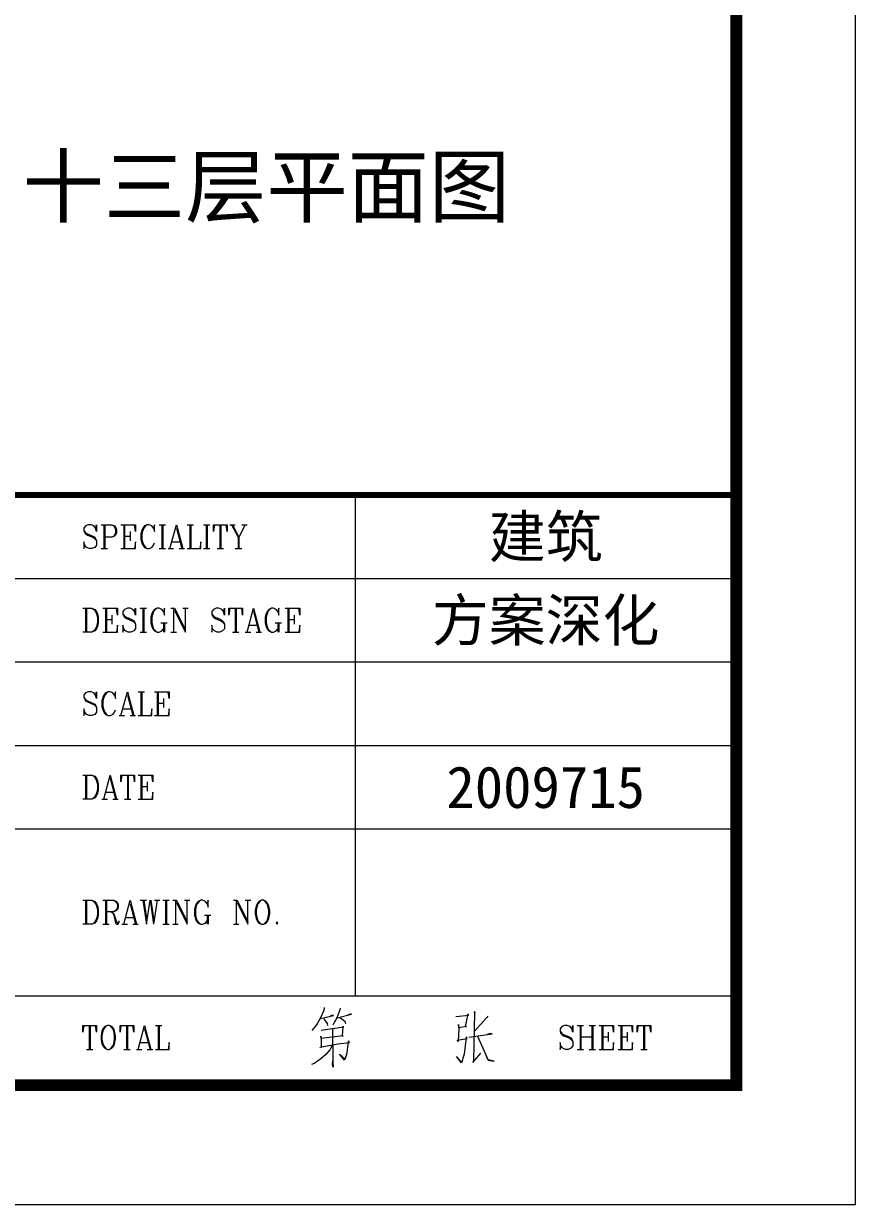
# Model space of a CAD drawing. Extents: x 1332633 to 1595679, y 264824 to 640777.
# Drawn here: x 1398342 to 1401833, y 511540 to 516492 of the extents above; entities that cross this region are included whole.
import ezdxf
from ezdxf.enums import TextEntityAlignment as Align

# ---------------------------------------------------------------- set-up
doc = ezdxf.new("R2010")
doc.units = 0
doc.header["$LTSCALE"] = 1000
doc.header["$MEASUREMENT"] = 0
doc.layers.get('0').update_dxf_attribs({"linetype": 'CONTINUOUS'})
doc.layers.add('_公共_图框', color=4, linetype='CONTINUOUS', lineweight=5)
doc.styles.add('图框文字', font='SIMKAI.TTF')

# ---------------------------------------------------------------- blocks, each defined once
blk = doc.blocks.new('vvxv')
at = {"layer": '_公共_图框'}
for p, q in [((-2100, 2975), (-2100, 875)), ((-3230.8, 2845.4), (-3238.5, 2835.8)), ((-3238.5, 2835.8), (-3238.5, 2826.4)), ((-3238.5, 2826.4), (-3234.7, 2816.8)), ((-3238.5, 2826.4), (-3230.8, 2816.8)), ((-3219.5, 2850.2), (-3230.8, 2845.4)), ((-3208, 2850.2), (-3219.5, 2850.2)), ((-3196.6, 2845.4), (-3208, 2850.2)), ((-3189, 2835.8), (-3196.6, 2845.4)), ((-3189, 2835.8), (-3185.1, 2850.2)), ((-3185.1, 2821.6), (-3189, 2835.8)), ((-3185.1, 2850.2), (-3185.1, 2821.6)), ((-3166.1, 2850.2), (-3120.4, 2850.2)), ((-3154.6, 2850.2), (-3154.6, 2750.1)), ((-3150.9, 2850.2), (-3150.9, 2750.1)), ((-3120.4, 2850.2), (-3112.9, 2845.4)), ((-3120.4, 2850.2), (-3109, 2845.4)), ((-3112.9, 2845.4), (-3109, 2840.6)), ((-3109, 2845.4), (-3105.2, 2840.6)), ((-3109, 2840.6), (-3105.2, 2831)), ((-3105.2, 2840.6), (-3101.4, 2831)), ((-3105.2, 2831), (-3105.2, 2816.8)), ((-3101.4, 2831), (-3101.4, 2816.8)), ((-3082.4, 2850.2), (-3021.5, 2850.2)), ((-3071, 2850.2), (-3071, 2750.1)), ((-3067.2, 2850.2), (-3067.2, 2750.1)), ((-3021.5, 2821.6), (-3025.3, 2850.2)), ((-3021.5, 2850.2), (-3021.5, 2821.6)), ((-2994.8, 2826.4), (-2998.6, 2812)), ((-2991.1, 2835.8), (-2994.8, 2826.4)), ((-2991.1, 2826.4), (-2994.8, 2812)), ((-2983.4, 2845.4), (-2991.1, 2835.8)), ((-2987.1, 2835.8), (-2991.1, 2826.4)), ((-2979.6, 2845.4), (-2987.1, 2835.8)), ((-2971.9, 2850.2), (-2983.4, 2845.4)), ((-2971.9, 2850.2), (-2979.6, 2845.4)), ((-2964.4, 2850.2), (-2971.9, 2850.2)), ((-2952.9, 2845.4), (-2964.4, 2850.2)), ((-2945.4, 2835.8), (-2952.9, 2845.4)), ((-2941.4, 2850.2), (-2945.4, 2835.8)), ((-2945.4, 2835.8), (-2941.4, 2821.6)), ((-2941.4, 2821.6), (-2941.4, 2850.2)), ((-2922.4, 2850.2), (-2895.8, 2850.2)), ((-2911, 2850.2), (-2911, 2750.1)), ((-2907.2, 2850.2), (-2907.2, 2750.1)), ((-2876.8, 2750.1), (-2850.1, 2850.2)), ((-2850.1, 2850.2), (-2823.5, 2750.1)), ((-2850.1, 2835.8), (-2827.3, 2750.1)), ((-2804.4, 2850.2), (-2777.9, 2850.2)), ((-2793.1, 2850.2), (-2793.1, 2750.1)), ((-2789.1, 2850.2), (-2789.1, 2750.1)), ((-2735.9, 2850.2), (-2709.2, 2850.2)), ((-2724.5, 2850.2), (-2724.5, 2750.1)), ((-2720.7, 2850.2), (-2720.7, 2750.1)), ((-2694, 2850.2), (-2636.9, 2850.2)), ((-2694, 2821.6), (-2694, 2850.2)), ((-2690.2, 2850.2), (-2694, 2821.6)), ((-2667.3, 2850.2), (-2667.3, 2750.1)), ((-2663.6, 2850.2), (-2663.6, 2750.1)), ((-2636.9, 2821.6), (-2640.8, 2850.2)), ((-2636.9, 2850.2), (-2636.9, 2821.6)), ((-2625.6, 2850.2), (-2602.6, 2850.2)), ((-2617.9, 2850.2), (-2591.2, 2797.8)), ((-2614.1, 2850.2), (-2587.4, 2797.8)), ((-2560.7, 2850.2), (-2587.4, 2797.8)), ((-2575.9, 2850.2), (-2553.2, 2850.2)), ((-3238.5, 2778.6), (-3238.5, 2750.1)), ((-3234.7, 2764.4), (-3238.5, 2778.6)), ((-3234.7, 2816.8), (-3230.8, 2812)), ((-3230.8, 2816.8), (-3223.3, 2812)), ((-3230.8, 2812), (-3223.3, 2807.2)), ((-3223.3, 2812), (-3200.3, 2802.4)), ((-3223.3, 2807.2), (-3200.3, 2797.8)), ((-3200.3, 2802.4), (-3192.8, 2797.8)), ((-3200.3, 2797.8), (-3192.8, 2793)), ((-3192.8, 2797.8), (-3189, 2793)), ((-3192.8, 2793), (-3185.1, 2783.4)), ((-3189, 2793), (-3185.1, 2783.4)), ((-3185.1, 2783.4), (-3185.1, 2764.4)), ((-3120.4, 2797.8), (-3150.9, 2797.8)), ((-3109, 2802.4), (-3120.4, 2797.8)), ((-3112.9, 2802.4), (-3120.4, 2797.8)), ((-3109, 2807.2), (-3112.9, 2802.4)), ((-3105.2, 2816.8), (-3109, 2807.2)), ((-3105.2, 2807.2), (-3109, 2802.4)), ((-3101.4, 2816.8), (-3105.2, 2807.2)), ((-3067.2, 2802.4), (-3044.3, 2802.4)), ((-3044.3, 2821.6), (-3044.3, 2783.4)), ((-3021.5, 2778.6), (-3025.3, 2750.1)), ((-3021.5, 2750.1), (-3021.5, 2778.6)), ((-2998.6, 2812), (-2998.6, 2788.2)), ((-2998.6, 2788.2), (-2994.8, 2773.8)), ((-2994.8, 2812), (-2994.8, 2788.2)), ((-2994.8, 2788.2), (-2991.1, 2773.8)), ((-2994.8, 2773.8), (-2991.1, 2764.4)), ((-2991.1, 2773.8), (-2987.1, 2764.4)), ((-2945.4, 2764.4), (-2941.4, 2773.8)), ((-2869.2, 2778.6), (-2834.8, 2778.6)), ((-2747.4, 2778.6), (-2751.2, 2750.1)), ((-2747.4, 2750.1), (-2747.4, 2778.6)), ((-2591.2, 2797.8), (-2591.2, 2750.1)), ((-2587.4, 2797.8), (-2587.4, 2750.1)), ((-3238.5, 2750.1), (-3234.7, 2764.4)), ((-3227, 2754.9), (-3234.7, 2764.4)), ((-3215.6, 2750.1), (-3227, 2754.9)), ((-3204.3, 2750.1), (-3215.6, 2750.1)), ((-3192.8, 2754.9), (-3204.3, 2750.1)), ((-3185.1, 2764.4), (-3192.8, 2754.9)), ((-3166.1, 2750.1), (-3139.4, 2750.1)), ((-3082.4, 2750.1), (-3021.5, 2750.1)), ((-2991.1, 2764.4), (-2983.4, 2754.9)), ((-2987.1, 2764.4), (-2979.6, 2754.9)), ((-2983.4, 2754.9), (-2971.9, 2750.1)), ((-2979.6, 2754.9), (-2971.9, 2750.1)), ((-2971.9, 2750.1), (-2964.4, 2750.1)), ((-2964.4, 2750.1), (-2952.9, 2754.9)), ((-2952.9, 2754.9), (-2945.4, 2764.4)), ((-2922.4, 2750.1), (-2895.8, 2750.1)), ((-2884.5, 2750.1), (-2861.5, 2750.1)), ((-2838.8, 2750.1), (-2815.8, 2750.1)), ((-2804.4, 2750.1), (-2747.4, 2750.1)), ((-2735.9, 2750.1), (-2709.2, 2750.1)), ((-2678.8, 2750.1), (-2652.1, 2750.1)), ((-2602.6, 2750.1), (-2575.9, 2750.1)), ((-4500, 2625), (-500, 2625)), ((-3242.3, 2500.1), (-3204.3, 2500.1)), ((-3230.8, 2500.1), (-3230.8, 2400.1)), ((-3227, 2500.1), (-3227, 2400.1)), ((-3204.3, 2500.1), (-3192.8, 2495.4)), ((-3204.3, 2500.1), (-3196.6, 2495.4)), ((-3196.6, 2495.4), (-3189, 2485.9)), ((-3192.8, 2495.4), (-3185.1, 2485.9)), ((-3189, 2485.9), (-3185.1, 2476.3)), ((-3185.1, 2485.9), (-3181.3, 2476.3)), ((-3185.1, 2476.3), (-3181.3, 2462.1)), ((-3181.3, 2476.3), (-3177.6, 2462.1)), ((-3158.6, 2500.1), (-3097.7, 2500.1)), ((-3147.1, 2500.1), (-3147.1, 2400.1)), ((-3143.4, 2500.1), (-3143.4, 2400.1)), ((-3097.7, 2471.5), (-3101.4, 2500.1)), ((-3097.7, 2500.1), (-3097.7, 2471.5)), ((-3067.2, 2495.4), (-3074.7, 2485.9)), ((-3074.7, 2485.9), (-3074.7, 2476.3)), ((-3074.7, 2476.3), (-3071, 2466.9)), ((-3074.7, 2476.3), (-3067.2, 2466.9)), ((-3055.7, 2500.1), (-3067.2, 2495.4)), ((-3044.3, 2500.1), (-3055.7, 2500.1)), ((-3032.8, 2495.4), (-3044.3, 2500.1)), ((-3025.3, 2485.9), (-3032.8, 2495.4)), ((-3025.3, 2485.9), (-3021.5, 2500.1)), ((-3021.5, 2471.5), (-3025.3, 2485.9)), ((-3021.5, 2500.1), (-3021.5, 2471.5)), ((-3002.4, 2500.1), (-2975.8, 2500.1)), ((-2991.1, 2500.1), (-2991.1, 2400.1)), ((-2987.1, 2500.1), (-2987.1, 2400.1)), ((-2952.9, 2476.3), (-2956.7, 2462.1)), ((-2949.1, 2485.9), (-2952.9, 2476.3)), ((-2949.1, 2476.3), (-2952.9, 2462.1)), ((-2941.4, 2495.4), (-2949.1, 2485.9)), ((-2945.4, 2485.9), (-2949.1, 2476.3)), ((-2937.7, 2495.4), (-2945.4, 2485.9)), ((-2930.1, 2500.1), (-2941.4, 2495.4)), ((-2930.1, 2500.1), (-2937.7, 2495.4)), ((-2922.4, 2500.1), (-2930.1, 2500.1)), ((-2911, 2495.4), (-2922.4, 2500.1)), ((-2903.5, 2485.9), (-2911, 2495.4)), ((-2899.7, 2500.1), (-2903.5, 2485.9)), ((-2903.5, 2485.9), (-2899.7, 2471.5)), ((-2899.7, 2471.5), (-2899.7, 2500.1)), ((-2873, 2500.1), (-2857.8, 2500.1)), ((-2861.5, 2500.1), (-2861.5, 2400.1)), ((-2857.8, 2500.1), (-2812.1, 2409.7)), ((-2857.8, 2490.7), (-2812.1, 2400.1)), ((-2823.5, 2500.1), (-2800.6, 2500.1)), ((-2812.1, 2400.1), (-2812.1, 2500.1)), ((-2694, 2495.4), (-2701.7, 2485.9)), ((-2701.7, 2485.9), (-2701.7, 2476.3)), ((-2701.7, 2476.3), (-2697.8, 2466.9)), ((-2701.7, 2476.3), (-2694, 2466.9)), ((-2682.5, 2500.1), (-2694, 2495.4)), ((-2671.3, 2500.1), (-2682.5, 2500.1)), ((-2659.8, 2495.4), (-2671.3, 2500.1)), ((-2652.1, 2485.9), (-2659.8, 2495.4)), ((-2652.1, 2485.9), (-2648.3, 2500.1)), ((-2648.3, 2471.5), (-2652.1, 2485.9)), ((-2648.3, 2500.1), (-2648.3, 2471.5)), ((-2629.3, 2500.1), (-2572.2, 2500.1)), ((-2629.3, 2471.5), (-2629.3, 2500.1)), ((-2625.6, 2500.1), (-2629.3, 2471.5)), ((-2602.6, 2500.1), (-2602.6, 2400.1)), ((-2598.9, 2500.1), (-2598.9, 2400.1)), ((-2572.2, 2471.5), (-2575.9, 2500.1)), ((-2572.2, 2500.1), (-2572.2, 2471.5)), ((-2553.2, 2400.1), (-2526.5, 2500.1)), ((-2526.5, 2500.1), (-2499.8, 2400.1)), ((-2526.5, 2485.9), (-2503.7, 2400.1)), ((-2473.3, 2476.3), (-2477, 2462.1)), ((-2469.3, 2485.9), (-2473.3, 2476.3)), ((-2469.3, 2476.3), (-2473.3, 2462.1)), ((-2461.8, 2495.4), (-2469.3, 2485.9)), ((-2465.6, 2485.9), (-2469.3, 2476.3)), ((-2458, 2495.4), (-2465.6, 2485.9)), ((-2450.3, 2500.1), (-2461.8, 2495.4)), ((-2450.3, 2500.1), (-2458, 2495.4)), ((-2442.8, 2500.1), (-2450.3, 2500.1)), ((-2431.3, 2495.4), (-2442.8, 2500.1)), ((-2423.6, 2485.9), (-2431.3, 2495.4)), ((-2419.9, 2500.1), (-2423.6, 2485.9)), ((-2423.6, 2485.9), (-2419.9, 2471.5)), ((-2419.9, 2471.5), (-2419.9, 2500.1)), ((-2393.2, 2500.1), (-2332.3, 2500.1)), ((-2381.9, 2500.1), (-2381.9, 2400.1)), ((-2378, 2500.1), (-2378, 2400.1)), ((-2332.3, 2471.5), (-2336.2, 2500.1)), ((-2332.3, 2500.1), (-2332.3, 2471.5)), ((-3181.3, 2438.3), (-3185.1, 2423.9)), ((-3181.3, 2462.1), (-3181.3, 2438.3)), ((-3177.6, 2438.3), (-3181.3, 2423.9)), ((-3177.6, 2462.1), (-3177.6, 2438.3)), ((-3143.4, 2452.5), (-3120.4, 2452.5)), ((-3120.4, 2471.5), (-3120.4, 2433.5)), ((-3097.7, 2428.7), (-3101.4, 2400.1)), ((-3097.7, 2400.1), (-3097.7, 2428.7)), ((-3074.7, 2428.7), (-3074.7, 2400.1)), ((-3071, 2414.3), (-3074.7, 2428.7)), ((-3071, 2466.9), (-3067.2, 2462.1)), ((-3067.2, 2466.9), (-3059.5, 2462.1)), ((-3067.2, 2462.1), (-3059.5, 2457.3)), ((-3059.5, 2462.1), (-3036.7, 2452.5)), ((-3059.5, 2457.3), (-3036.7, 2447.7)), ((-3036.7, 2452.5), (-3029, 2447.7)), ((-3036.7, 2447.7), (-3029, 2442.9)), ((-3029, 2447.7), (-3025.3, 2442.9)), ((-3029, 2442.9), (-3021.5, 2433.5)), ((-3025.3, 2442.9), (-3021.5, 2433.5)), ((-3021.5, 2433.5), (-3021.5, 2414.3)), ((-2956.7, 2462.1), (-2956.7, 2438.3)), ((-2956.7, 2438.3), (-2952.9, 2423.9)), ((-2952.9, 2462.1), (-2952.9, 2438.3)), ((-2952.9, 2438.3), (-2949.1, 2423.9)), ((-2914.9, 2438.3), (-2888.2, 2438.3)), ((-2903.5, 2438.3), (-2903.5, 2400.1)), ((-2899.7, 2438.3), (-2899.7, 2400.1)), ((-2701.7, 2428.7), (-2701.7, 2400.1)), ((-2697.8, 2414.3), (-2701.7, 2428.7)), ((-2697.8, 2466.9), (-2694, 2462.1)), ((-2694, 2466.9), (-2686.5, 2462.1)), ((-2694, 2462.1), (-2686.5, 2457.3)), ((-2686.5, 2462.1), (-2663.6, 2452.5)), ((-2686.5, 2457.3), (-2663.6, 2447.7)), ((-2663.6, 2452.5), (-2656, 2447.7)), ((-2663.6, 2447.7), (-2656, 2442.9)), ((-2656, 2447.7), (-2652.1, 2442.9)), ((-2656, 2442.9), (-2648.3, 2433.5)), ((-2652.1, 2442.9), (-2648.3, 2433.5)), ((-2648.3, 2433.5), (-2648.3, 2414.3)), ((-2545.5, 2428.7), (-2511.3, 2428.7)), ((-2477, 2462.1), (-2477, 2438.3)), ((-2477, 2438.3), (-2473.3, 2423.9)), ((-2473.3, 2462.1), (-2473.3, 2438.3)), ((-2473.3, 2438.3), (-2469.3, 2423.9)), ((-2435.1, 2438.3), (-2408.4, 2438.3)), ((-2423.6, 2438.3), (-2423.6, 2400.1)), ((-2419.9, 2438.3), (-2419.9, 2400.1)), ((-2378, 2452.5), (-2355.2, 2452.5)), ((-2355.2, 2471.5), (-2355.2, 2433.5)), ((-2332.3, 2428.7), (-2336.2, 2400.1)), ((-2332.3, 2400.1), (-2332.3, 2428.7)), ((-3204.3, 2400.1), (-3242.3, 2400.1)), ((-3192.8, 2404.9), (-3204.3, 2400.1)), ((-3196.6, 2404.9), (-3204.3, 2400.1)), ((-3189, 2414.3), (-3196.6, 2404.9)), ((-3185.1, 2414.3), (-3192.8, 2404.9)), ((-3185.1, 2423.9), (-3189, 2414.3)), ((-3181.3, 2423.9), (-3185.1, 2414.3)), ((-3158.6, 2400.1), (-3097.7, 2400.1)), ((-3074.7, 2400.1), (-3071, 2414.3)), ((-3063.3, 2404.9), (-3071, 2414.3)), ((-3052, 2400.1), (-3063.3, 2404.9)), ((-3040.5, 2400.1), (-3052, 2400.1)), ((-3029, 2404.9), (-3040.5, 2400.1)), ((-3021.5, 2414.3), (-3029, 2404.9)), ((-3002.4, 2400.1), (-2975.8, 2400.1)), ((-2952.9, 2423.9), (-2949.1, 2414.3)), ((-2949.1, 2423.9), (-2945.4, 2414.3)), ((-2949.1, 2414.3), (-2941.4, 2404.9)), ((-2945.4, 2414.3), (-2937.7, 2404.9)), ((-2941.4, 2404.9), (-2930.1, 2400.1)), ((-2937.7, 2404.9), (-2930.1, 2400.1)), ((-2930.1, 2400.1), (-2922.4, 2400.1)), ((-2922.4, 2400.1), (-2911, 2404.9)), ((-2911, 2404.9), (-2903.5, 2414.3)), ((-2873, 2400.1), (-2850.1, 2400.1)), ((-2701.7, 2400.1), (-2697.8, 2414.3)), ((-2690.2, 2404.9), (-2697.8, 2414.3)), ((-2678.8, 2400.1), (-2690.2, 2404.9)), ((-2667.3, 2400.1), (-2678.8, 2400.1)), ((-2656, 2404.9), (-2667.3, 2400.1)), ((-2648.3, 2414.3), (-2656, 2404.9)), ((-2614.1, 2400.1), (-2587.4, 2400.1)), ((-2560.7, 2400.1), (-2538, 2400.1)), ((-2515, 2400.1), (-2492.3, 2400.1)), ((-2473.3, 2423.9), (-2469.3, 2414.3)), ((-2469.3, 2423.9), (-2465.6, 2414.3)), ((-2469.3, 2414.3), (-2461.8, 2404.9)), ((-2465.6, 2414.3), (-2458, 2404.9)), ((-2461.8, 2404.9), (-2450.3, 2400.1)), ((-2458, 2404.9), (-2450.3, 2400.1)), ((-2450.3, 2400.1), (-2442.8, 2400.1)), ((-2442.8, 2400.1), (-2431.3, 2404.9)), ((-2431.3, 2404.9), (-2423.6, 2414.3)), ((-2393.2, 2400.1), (-2332.3, 2400.1)), ((-4500, 2275), (-500, 2275)), ((-3230.8, 2145.4), (-3238.5, 2135.9)), ((-3238.5, 2135.9), (-3238.5, 2126.4)), ((-3219.5, 2150.1), (-3230.8, 2145.4)), ((-3208, 2150.1), (-3219.5, 2150.1)), ((-3196.6, 2145.4), (-3208, 2150.1)), ((-3189, 2135.9), (-3196.6, 2145.4)), ((-3189, 2135.9), (-3185.1, 2150.1)), ((-3185.1, 2121.6), (-3189, 2135.9)), ((-3185.1, 2150.1), (-3185.1, 2121.6)), ((-3154.6, 2135.9), (-3158.6, 2126.4)), ((-3147.1, 2145.4), (-3154.6, 2135.9)), ((-3150.9, 2135.9), (-3154.6, 2126.4)), ((-3143.4, 2145.4), (-3150.9, 2135.9)), ((-3135.7, 2150.1), (-3147.1, 2145.4)), ((-3135.7, 2150.1), (-3143.4, 2145.4)), ((-3128.1, 2150.1), (-3135.7, 2150.1)), ((-3116.7, 2145.4), (-3128.1, 2150.1)), ((-3109, 2135.9), (-3116.7, 2145.4)), ((-3105.2, 2150.1), (-3109, 2135.9)), ((-3109, 2135.9), (-3105.2, 2121.6)), ((-3105.2, 2121.6), (-3105.2, 2150.1)), ((-3082.4, 2050.2), (-3055.7, 2150.1)), ((-3055.7, 2150.1), (-3029, 2050.2)), ((-3055.7, 2135.9), (-3032.8, 2050.2)), ((-3010.1, 2150.1), (-2983.4, 2150.1)), ((-2998.6, 2150.1), (-2998.6, 2050.2)), ((-2994.8, 2150.1), (-2994.8, 2050.2)), ((-2941.4, 2150.1), (-2880.5, 2150.1)), ((-2930.1, 2150.1), (-2930.1, 2050.2)), ((-2926.2, 2150.1), (-2926.2, 2050.2)), ((-2880.5, 2121.6), (-2884.5, 2150.1)), ((-2880.5, 2150.1), (-2880.5, 2121.6)), ((-3238.5, 2126.4), (-3234.7, 2116.8)), ((-3238.5, 2126.4), (-3230.8, 2116.8)), ((-3234.7, 2116.8), (-3230.8, 2112)), ((-3230.8, 2116.8), (-3223.3, 2112)), ((-3230.8, 2112), (-3223.3, 2107.4)), ((-3223.3, 2112), (-3200.3, 2102.6)), ((-3223.3, 2107.4), (-3200.3, 2097.8)), ((-3200.3, 2102.6), (-3192.8, 2097.8)), ((-3200.3, 2097.8), (-3192.8, 2093)), ((-3192.8, 2097.8), (-3189, 2093)), ((-3192.8, 2093), (-3185.1, 2083.4)), ((-3189, 2093), (-3185.1, 2083.4)), ((-3185.1, 2083.4), (-3185.1, 2064.4)), ((-3158.6, 2126.4), (-3162.3, 2112)), ((-3162.3, 2112), (-3162.3, 2088.2)), ((-3162.3, 2088.2), (-3158.6, 2074)), ((-3154.6, 2126.4), (-3158.6, 2112)), ((-3158.6, 2112), (-3158.6, 2088.2)), ((-3158.6, 2088.2), (-3154.6, 2074)), ((-2926.2, 2102.6), (-2903.5, 2102.6)), ((-2903.5, 2121.6), (-2903.5, 2083.4)), ((-3238.5, 2078.8), (-3238.5, 2050.2)), ((-3234.7, 2064.4), (-3238.5, 2078.8)), ((-3238.5, 2050.2), (-3234.7, 2064.4)), ((-3227, 2054.8), (-3234.7, 2064.4)), ((-3215.6, 2050.2), (-3227, 2054.8)), ((-3204.3, 2050.2), (-3215.6, 2050.2)), ((-3192.8, 2054.8), (-3204.3, 2050.2)), ((-3185.1, 2064.4), (-3192.8, 2054.8)), ((-3158.6, 2074), (-3154.6, 2064.4)), ((-3154.6, 2074), (-3150.9, 2064.4)), ((-3154.6, 2064.4), (-3147.1, 2054.8)), ((-3150.9, 2064.4), (-3143.4, 2054.8)), ((-3147.1, 2054.8), (-3135.7, 2050.2)), ((-3143.4, 2054.8), (-3135.7, 2050.2)), ((-3135.7, 2050.2), (-3128.1, 2050.2)), ((-3128.1, 2050.2), (-3116.7, 2054.8)), ((-3116.7, 2054.8), (-3109, 2064.4)), ((-3109, 2064.4), (-3105.2, 2074)), ((-3090, 2050.2), (-3067.2, 2050.2)), ((-3074.7, 2078.8), (-3040.5, 2078.8)), ((-3044.3, 2050.2), (-3021.5, 2050.2)), ((-3010.1, 2050.2), (-2952.9, 2050.2)), ((-2952.9, 2078.8), (-2956.7, 2050.2)), ((-2952.9, 2050.2), (-2952.9, 2078.8)), ((-2941.4, 2050.2), (-2880.5, 2050.2)), ((-2880.5, 2078.8), (-2884.5, 2050.2)), ((-2880.5, 2050.2), (-2880.5, 2078.8)), ((-4500, 1925), (-500, 1925)), ((-3242.3, 1800.2), (-3204.3, 1800.2)), ((-3230.8, 1800.2), (-3230.8, 1700.1)), ((-3227, 1800.2), (-3227, 1700.1)), ((-3204.3, 1800.2), (-3192.8, 1795.4)), ((-3204.3, 1800.2), (-3196.6, 1795.4)), ((-3196.6, 1795.4), (-3189, 1785.8)), ((-3192.8, 1795.4), (-3185.1, 1785.8)), ((-3189, 1785.8), (-3185.1, 1776.4)), ((-3185.1, 1785.8), (-3181.3, 1776.4)), ((-3154.6, 1700.1), (-3128.1, 1800.2)), ((-3128.1, 1800.2), (-3101.4, 1700.1)), ((-3128.1, 1785.8), (-3105.2, 1700.1)), ((-3082.4, 1800.2), (-3025.3, 1800.2)), ((-3082.4, 1771.6), (-3082.4, 1800.2)), ((-3078.5, 1800.2), (-3082.4, 1771.6)), ((-3055.7, 1800.2), (-3055.7, 1700.1)), ((-3052, 1800.2), (-3052, 1700.1)), ((-3025.3, 1771.6), (-3029, 1800.2)), ((-3025.3, 1800.2), (-3025.3, 1771.6)), ((-3010.1, 1800.2), (-2949.1, 1800.2)), ((-2998.6, 1800.2), (-2998.6, 1700.1)), ((-2994.8, 1800.2), (-2994.8, 1700.1)), ((-2949.1, 1771.6), (-2952.9, 1800.2)), ((-2949.1, 1800.2), (-2949.1, 1771.6)), ((-3185.1, 1776.4), (-3181.3, 1762.1)), ((-3181.3, 1738.3), (-3185.1, 1723.9)), ((-3181.3, 1776.4), (-3177.6, 1762.1)), ((-3181.3, 1762.1), (-3181.3, 1738.3)), ((-3177.6, 1738.3), (-3181.3, 1723.9)), ((-3177.6, 1762.1), (-3177.6, 1738.3)), ((-2994.8, 1752.5), (-2971.9, 1752.5)), ((-2971.9, 1771.6), (-2971.9, 1733.5)), ((-3204.3, 1700.1), (-3242.3, 1700.1)), ((-3192.8, 1704.9), (-3204.3, 1700.1)), ((-3196.6, 1704.9), (-3204.3, 1700.1)), ((-3189, 1714.5), (-3196.6, 1704.9)), ((-3185.1, 1714.5), (-3192.8, 1704.9)), ((-3185.1, 1723.9), (-3189, 1714.5)), ((-3181.3, 1723.9), (-3185.1, 1714.5)), ((-3162.3, 1700.1), (-3139.4, 1700.1)), ((-3147.1, 1728.7), (-3112.9, 1728.7)), ((-3116.7, 1700.1), (-3093.7, 1700.1)), ((-3067.2, 1700.1), (-3040.5, 1700.1)), ((-3010.1, 1700.1), (-2949.1, 1700.1)), ((-2949.1, 1728.7), (-2952.9, 1700.1)), ((-2949.1, 1700.1), (-2949.1, 1728.7)), ((-4500, 1575), (-500, 1575)), ((-3242.3, 1275.2), (-3204.3, 1275.2)), ((-3230.8, 1275.2), (-3230.8, 1175.1)), ((-3227, 1275.2), (-3227, 1175.1)), ((-3204.3, 1275.2), (-3192.8, 1270.5)), ((-3204.3, 1275.2), (-3196.6, 1270.5)), ((-3196.6, 1270.5), (-3189, 1260.9)), ((-3192.8, 1270.5), (-3185.1, 1260.9)), ((-3189, 1260.9), (-3185.1, 1251.5)), ((-3185.1, 1260.9), (-3181.3, 1251.5)), ((-3185.1, 1251.5), (-3181.3, 1237.1)), ((-3181.3, 1251.5), (-3177.6, 1237.1)), ((-3158.6, 1275.2), (-3112.9, 1275.2)), ((-3147.1, 1275.2), (-3147.1, 1175.1)), ((-3143.4, 1275.2), (-3143.4, 1175.1)), ((-3112.9, 1275.2), (-3101.4, 1270.5)), ((-3112.9, 1275.2), (-3105.2, 1270.5)), ((-3105.2, 1270.5), (-3101.4, 1265.7)), ((-3101.4, 1270.5), (-3097.7, 1265.7)), ((-3101.4, 1265.7), (-3097.7, 1256.1)), ((-3097.7, 1246.7), (-3101.4, 1237.1)), ((-3097.7, 1265.7), (-3093.7, 1256.1)), ((-3097.7, 1256.1), (-3097.7, 1246.7)), ((-3093.7, 1246.7), (-3097.7, 1237.1)), ((-3093.7, 1256.1), (-3093.7, 1246.7)), ((-3071, 1175.1), (-3044.3, 1275.2)), ((-3044.3, 1275.2), (-3017.6, 1175.1)), ((-3044.3, 1260.9), (-3021.5, 1175.1)), ((-3002.4, 1275.2), (-2975.8, 1275.2)), ((-2991.1, 1275.2), (-2975.8, 1175.1)), ((-2987.1, 1275.2), (-2975.8, 1198.9)), ((-2975.8, 1175.1), (-2960.6, 1275.2)), ((-2960.6, 1275.2), (-2945.4, 1175.1)), ((-2956.7, 1275.2), (-2945.4, 1198.9)), ((-2930.1, 1275.2), (-2945.4, 1175.1)), ((-2941.4, 1275.2), (-2918.7, 1275.2)), ((-2907.2, 1275.2), (-2880.5, 1275.2)), ((-2895.8, 1275.2), (-2895.8, 1175.1)), ((-2892, 1275.2), (-2892, 1175.1)), ((-2865.3, 1275.2), (-2850.1, 1275.2)), ((-2854, 1275.2), (-2854, 1175.1)), ((-2850.1, 1275.2), (-2804.4, 1184.7)), ((-2850.1, 1265.7), (-2804.4, 1175.1)), ((-2815.8, 1275.2), (-2793.1, 1275.2)), ((-2804.4, 1175.1), (-2804.4, 1275.2)), ((-2770.2, 1251.5), (-2773.9, 1237.1)), ((-2766.4, 1260.9), (-2770.2, 1251.5)), ((-2766.4, 1251.5), (-2770.2, 1237.1)), ((-2758.7, 1270.5), (-2766.4, 1260.9)), ((-2762.6, 1260.9), (-2766.4, 1251.5)), ((-2754.9, 1270.5), (-2762.6, 1260.9)), ((-2747.4, 1275.2), (-2758.7, 1270.5)), ((-2747.4, 1275.2), (-2754.9, 1270.5)), ((-2739.7, 1275.2), (-2747.4, 1275.2)), ((-2728.2, 1270.5), (-2739.7, 1275.2)), ((-2720.7, 1260.9), (-2728.2, 1270.5)), ((-2716.9, 1275.2), (-2720.7, 1260.9)), ((-2720.7, 1260.9), (-2716.9, 1246.7)), ((-2716.9, 1246.7), (-2716.9, 1275.2)), ((-2610.3, 1275.2), (-2595.1, 1275.2)), ((-2598.9, 1275.2), (-2598.9, 1175.1)), ((-2595.1, 1275.2), (-2549.4, 1184.7)), ((-2595.1, 1265.7), (-2549.4, 1175.1)), ((-2560.7, 1275.2), (-2538, 1275.2)), ((-2549.4, 1175.1), (-2549.4, 1275.2)), ((-2515, 1251.5), (-2519, 1232.3)), ((-2511.3, 1260.9), (-2515, 1251.5)), ((-2511.3, 1251.5), (-2515, 1232.3)), ((-2503.7, 1270.5), (-2511.3, 1260.9)), ((-2507.5, 1260.9), (-2511.3, 1251.5)), ((-2499.8, 1270.5), (-2507.5, 1260.9)), ((-2492.3, 1275.2), (-2503.7, 1270.5)), ((-2492.3, 1275.2), (-2499.8, 1270.5)), ((-2484.6, 1275.2), (-2492.3, 1275.2)), ((-2473.3, 1270.5), (-2484.6, 1275.2)), ((-2477, 1270.5), (-2484.6, 1275.2)), ((-2469.3, 1260.9), (-2477, 1270.5)), ((-2465.6, 1260.9), (-2473.3, 1270.5)), ((-2465.6, 1251.5), (-2469.3, 1260.9)), ((-2461.8, 1251.5), (-2465.6, 1260.9)), ((-2461.8, 1232.3), (-2465.6, 1251.5)), ((-2458, 1232.3), (-2461.8, 1251.5)), ((-3189, 1189.5), (-3196.6, 1179.9)), ((-3185.1, 1189.5), (-3192.8, 1179.9)), ((-3185.1, 1198.9), (-3189, 1189.5)), ((-3181.3, 1213.3), (-3185.1, 1198.9)), ((-3181.3, 1198.9), (-3185.1, 1189.5)), ((-3181.3, 1237.1), (-3181.3, 1213.3)), ((-3177.6, 1213.3), (-3181.3, 1198.9)), ((-3177.6, 1237.1), (-3177.6, 1213.3)), ((-3112.9, 1227.5), (-3143.4, 1227.5)), ((-3124.2, 1227.5), (-3116.7, 1222.9)), ((-3116.7, 1222.9), (-3112.9, 1218.1)), ((-3116.7, 1222.9), (-3112.9, 1213.3)), ((-3101.4, 1232.3), (-3112.9, 1227.5)), ((-3105.2, 1232.3), (-3112.9, 1227.5)), ((-3112.9, 1218.1), (-3101.4, 1184.7)), ((-3112.9, 1213.3), (-3105.2, 1179.9)), ((-3101.4, 1237.1), (-3105.2, 1232.3)), ((-3097.7, 1237.1), (-3101.4, 1232.3)), ((-3090, 1184.7), (-3090, 1189.5)), ((-3063.3, 1203.7), (-3029, 1203.7)), ((-2773.9, 1237.1), (-2773.9, 1213.3)), ((-2773.9, 1213.3), (-2770.2, 1198.9)), ((-2770.2, 1237.1), (-2770.2, 1213.3)), ((-2770.2, 1213.3), (-2766.4, 1198.9)), ((-2770.2, 1198.9), (-2766.4, 1189.5)), ((-2766.4, 1198.9), (-2762.6, 1189.5)), ((-2766.4, 1189.5), (-2758.7, 1179.9)), ((-2762.6, 1189.5), (-2754.9, 1179.9)), ((-2732.2, 1213.3), (-2705.5, 1213.3)), ((-2728.2, 1179.9), (-2720.7, 1189.5)), ((-2720.7, 1213.3), (-2720.7, 1175.1)), ((-2716.9, 1213.3), (-2716.9, 1175.1)), ((-2519, 1232.3), (-2519, 1218.1)), ((-2519, 1218.1), (-2515, 1198.9)), ((-2515, 1232.3), (-2515, 1218.1)), ((-2515, 1218.1), (-2511.3, 1198.9)), ((-2515, 1198.9), (-2511.3, 1189.5)), ((-2511.3, 1198.9), (-2507.5, 1189.5)), ((-2511.3, 1189.5), (-2503.7, 1179.9)), ((-2507.5, 1189.5), (-2499.8, 1179.9)), ((-2477, 1179.9), (-2469.3, 1189.5)), ((-2473.3, 1179.9), (-2465.6, 1189.5)), ((-2469.3, 1189.5), (-2465.6, 1198.9)), ((-2465.6, 1198.9), (-2461.8, 1218.1)), ((-2465.6, 1189.5), (-2461.8, 1198.9)), ((-2461.8, 1218.1), (-2461.8, 1232.3)), ((-2461.8, 1198.9), (-2458, 1218.1)), ((-2458, 1218.1), (-2458, 1232.3)), ((-3204.3, 1175.1), (-3242.3, 1175.1)), ((-3192.8, 1179.9), (-3204.3, 1175.1)), ((-3196.6, 1179.9), (-3204.3, 1175.1)), ((-3158.6, 1175.1), (-3131.9, 1175.1)), ((-3105.2, 1179.9), (-3101.4, 1175.1)), ((-3101.4, 1184.7), (-3097.7, 1179.9)), ((-3101.4, 1175.1), (-3093.7, 1175.1)), ((-3097.7, 1179.9), (-3093.7, 1179.9)), ((-3093.7, 1179.9), (-3090, 1184.7)), ((-3093.7, 1175.1), (-3090, 1184.7)), ((-3078.5, 1175.1), (-3055.7, 1175.1)), ((-3032.8, 1175.1), (-3010.1, 1175.1)), ((-2907.2, 1175.1), (-2880.5, 1175.1)), ((-2865.3, 1175.1), (-2842.5, 1175.1)), ((-2758.7, 1179.9), (-2747.4, 1175.1)), ((-2754.9, 1179.9), (-2747.4, 1175.1)), ((-2747.4, 1175.1), (-2739.7, 1175.1)), ((-2739.7, 1175.1), (-2728.2, 1179.9)), ((-2610.3, 1175.1), (-2587.4, 1175.1)), ((-2503.7, 1179.9), (-2492.3, 1175.1)), ((-2499.8, 1179.9), (-2492.3, 1175.1)), ((-2492.3, 1175.1), (-2484.6, 1175.1)), ((-2484.6, 1175.1), (-2473.3, 1179.9)), ((-2484.6, 1175.1), (-2477, 1179.9)), ((-2427.6, 1184.7), (-2431.3, 1179.9)), ((-2431.3, 1179.9), (-2427.6, 1175.1)), ((-2427.6, 1184.7), (-2427.6, 1184.7)), ((-2423.6, 1179.9), (-2427.6, 1184.7)), ((-2427.6, 1175.1), (-2423.6, 1179.9)), ((-4500, 875), (-500, 875)), ((-2231.1, 813.4), (-2246.9, 779.9)), ((-2229.6, 825.2), (-2231.1, 813.4)), ((-2195, 793.7), (-2204.5, 789.8)), ((-2190.3, 791.7), (-2195, 793.7)), ((-2163.6, 815.3), (-2176, 781.9)), ((-2174.5, 781.9), (-2114.8, 797.7)), ((-2162, 823.2), (-2163.6, 815.3)), ((-2121.1, 797.7), (-2132.1, 793.7)), ((-2114.8, 797.7), (-2121.1, 797.7)), ((-1677.3, 787.7), (-1622.2, 793.7)), ((-1626.8, 799.5), (-1637.9, 746.5)), ((-1622.2, 793.7), (-1626.8, 799.5)), ((-1598.5, 803.5), (-1603.3, 602.8)), ((-1601.6, 809.5), (-1595.5, 801.6)), ((-1595.5, 801.6), (-1598.5, 803.5)), ((-3242.3, 750.3), (-3185.1, 750.3)), ((-3238.5, 750.3), (-3242.3, 721.7)), ((-3242.3, 721.7), (-3242.3, 750.3)), ((-3215.6, 750.3), (-3215.6, 650.2)), ((-3211.8, 750.3), (-3211.8, 650.2)), ((-3185.1, 721.7), (-3189, 750.3)), ((-3185.1, 750.3), (-3185.1, 721.7)), ((-3150.9, 745.5), (-3158.6, 735.9)), ((-3147.1, 745.5), (-3154.6, 735.9)), ((-3139.4, 750.3), (-3150.9, 745.5)), ((-3139.4, 750.3), (-3147.1, 745.5)), ((-3131.9, 750.3), (-3139.4, 750.3)), ((-3124.2, 745.5), (-3131.9, 750.3)), ((-3120.4, 745.5), (-3131.9, 750.3)), ((-3116.7, 735.9), (-3124.2, 745.5)), ((-3112.9, 735.9), (-3120.4, 745.5)), ((-3082.4, 750.3), (-3086.2, 721.7)), ((-3086.2, 721.7), (-3086.2, 750.3)), ((-3086.2, 750.3), (-3029, 750.3)), ((-3059.5, 750.3), (-3059.5, 650.2)), ((-3055.7, 750.3), (-3055.7, 650.2)), ((-3029, 721.7), (-3032.8, 750.3)), ((-3029, 750.3), (-3029, 721.7)), ((-3010.1, 650.2), (-2983.4, 750.3)), ((-2983.4, 750.3), (-2956.7, 650.2)), ((-2937.7, 750.3), (-2911, 750.3)), ((-2926.2, 750.3), (-2926.2, 650.2)), ((-2922.4, 750.3), (-2922.4, 650.2)), ((-2267.4, 746.5), (-2281.6, 728.7)), ((-2258, 760.2), (-2267.4, 746.5)), ((-2246.9, 779.9), (-2258, 760.2)), ((-2245.3, 779.9), (-2190.3, 791.7)), ((-2242.3, 730.8), (-2147.8, 744.4)), ((-2231.1, 778), (-2217.1, 758.3)), ((-2217.1, 758.3), (-2215.4, 750.4)), ((-2185.6, 766.2), (-2193.5, 752.3)), ((-2176, 781.9), (-2185.6, 766.2)), ((-2163.6, 783.8), (-2143, 768.1)), ((-2150.9, 746.5), (-2154.1, 707.1)), ((-2147.8, 744.4), (-2150.9, 746.5)), ((-2143, 768.1), (-2139.9, 758.3)), ((-1664.6, 740.5), (-1666.1, 754.4)), ((-1666.1, 754.4), (-1664.6, 736.6)), ((-1631.6, 746.5), (-1664.6, 740.5)), ((-1637.9, 746.5), (-1631.6, 746.5)), ((-1546.5, 783.8), (-1600.1, 724.8)), ((-1543.4, 789.8), (-1546.5, 783.8)), ((-1232, 745.5), (-1239.7, 735.9)), ((-1220.7, 750.3), (-1232, 745.5)), ((-1209.3, 750.3), (-1220.7, 750.3)), ((-1197.8, 745.5), (-1209.3, 750.3)), ((-1190.3, 735.9), (-1197.8, 745.5)), ((-1190.3, 735.9), (-1186.3, 750.3)), ((-1186.3, 750.3), (-1186.3, 721.7)), ((-1167.3, 750.3), (-1140.6, 750.3)), ((-1155.9, 750.3), (-1155.9, 650.2)), ((-1152.1, 750.3), (-1152.1, 650.2)), ((-1117.9, 750.3), (-1091.2, 750.3)), ((-1106.4, 750.3), (-1106.4, 650.2)), ((-1102.7, 750.3), (-1102.7, 650.2)), ((-1076, 750.3), (-1015, 750.3)), ((-1064.5, 750.3), (-1064.5, 650.2)), ((-1060.7, 750.3), (-1060.7, 650.2)), ((-1015, 721.7), (-1018.8, 750.3)), ((-1015, 750.3), (-1015, 721.7)), ((-996.1, 750.3), (-935.1, 750.3)), ((-984.6, 750.3), (-984.6, 650.2)), ((-980.8, 750.3), (-980.8, 650.2)), ((-935.1, 721.7), (-938.9, 750.3)), ((-935.1, 750.3), (-935.1, 721.7)), ((-912.2, 750.3), (-916.1, 721.7)), ((-916.1, 721.7), (-916.1, 750.3)), ((-916.1, 750.3), (-859, 750.3)), ((-889.4, 750.3), (-889.4, 650.2)), ((-885.7, 750.3), (-885.7, 650.2)), ((-859, 721.7), (-862.8, 750.3)), ((-859, 750.3), (-859, 721.7)), ((-3162.3, 726.5), (-3166.1, 707.3)), ((-3166.1, 707.3), (-3166.1, 693.1)), ((-3158.6, 735.9), (-3162.3, 726.5)), ((-3158.6, 726.5), (-3162.3, 707.3)), ((-3162.3, 707.3), (-3162.3, 693.1)), ((-3154.6, 735.9), (-3158.6, 726.5)), ((-3112.9, 726.5), (-3116.7, 735.9)), ((-3109, 726.5), (-3112.9, 735.9)), ((-3109, 707.3), (-3112.9, 726.5)), ((-3105.2, 707.3), (-3109, 726.5)), ((-3109, 693.1), (-3109, 707.3)), ((-3105.2, 693.1), (-3105.2, 707.3)), ((-2983.4, 735.9), (-2960.6, 650.2)), ((-2242.3, 695.3), (-2243.8, 705.1)), ((-2243.8, 705.1), (-2242.3, 695.3)), ((-2149.4, 707.1), (-2242.3, 695.3)), ((-2242.3, 695.3), (-2242.3, 661.8)), ((-2195, 734.7), (-2193.5, 596.9)), ((-2154.1, 707.1), (-2149.4, 707.1)), ((-1670.9, 689.4), (-1630, 695.3)), ((-1664.6, 736.6), (-1667.8, 683.5)), ((-1633.1, 703.2), (-1634.6, 689.4)), ((-1630, 695.3), (-1633.1, 703.2)), ((-1622.2, 701.2), (-1524.6, 715)), ((-1585.9, 705.1), (-1541.9, 604.8)), ((-1532.5, 716.9), (-1545, 713)), ((-1524.6, 715), (-1532.5, 716.9)), ((-1239.7, 735.9), (-1239.7, 726.5)), ((-1239.7, 726.5), (-1232, 716.9)), ((-1239.7, 726.5), (-1236, 716.9)), ((-1236, 716.9), (-1232, 712.1)), ((-1232, 716.9), (-1224.5, 712.1)), ((-1232, 712.1), (-1224.5, 707.3)), ((-1224.5, 712.1), (-1201.6, 702.5)), ((-1224.5, 707.3), (-1201.6, 697.9)), ((-1201.6, 702.5), (-1194, 697.9)), ((-1201.6, 697.9), (-1194, 693.1)), ((-1194, 697.9), (-1190.3, 693.1)), ((-1186.3, 721.7), (-1190.3, 735.9)), ((-1152.1, 702.5), (-1106.4, 702.5)), ((-1060.7, 702.5), (-1038, 702.5)), ((-1038, 721.7), (-1038, 683.5)), ((-980.8, 702.5), (-957.9, 702.5)), ((-957.9, 721.7), (-957.9, 683.5)), ((-3227, 650.2), (-3200.3, 650.2)), ((-3166.1, 693.1), (-3162.3, 673.9)), ((-3162.3, 693.1), (-3158.6, 673.9)), ((-3162.3, 673.9), (-3158.6, 664.5)), ((-3158.6, 673.9), (-3154.6, 664.5)), ((-3158.6, 664.5), (-3150.9, 655)), ((-3154.6, 664.5), (-3147.1, 655)), ((-3150.9, 655), (-3139.4, 650.2)), ((-3147.1, 655), (-3139.4, 650.2)), ((-3139.4, 650.2), (-3131.9, 650.2)), ((-3131.9, 650.2), (-3124.2, 655)), ((-3131.9, 650.2), (-3120.4, 655)), ((-3124.2, 655), (-3116.7, 664.5)), ((-3120.4, 655), (-3112.9, 664.5)), ((-3116.7, 664.5), (-3112.9, 673.9)), ((-3112.9, 673.9), (-3109, 693.1)), ((-3112.9, 664.5), (-3109, 673.9)), ((-3109, 673.9), (-3105.2, 693.1)), ((-3071, 650.2), (-3044.3, 650.2)), ((-3017.6, 650.2), (-2994.8, 650.2)), ((-3002.4, 678.7), (-2968.1, 678.7)), ((-2971.9, 650.2), (-2949.1, 650.2)), ((-2937.7, 650.2), (-2880.5, 650.2)), ((-2880.5, 678.7), (-2884.5, 650.2)), ((-2880.5, 650.2), (-2880.5, 678.7)), ((-2246.9, 659.9), (-2173, 673.6)), ((-2245.3, 656), (-2246.9, 659.9)), ((-2242.3, 661.8), (-2245.3, 656)), ((-2206, 648.1), (-2223.3, 628.4)), ((-2195, 669.7), (-2206, 648.1)), ((-2173, 673.6), (-2122.7, 679.6)), ((-2132.1, 661.8), (-2135.2, 634.3)), ((-2127.3, 685.4), (-2132.1, 661.8)), ((-2122.7, 679.6), (-2127.3, 685.4)), ((-1667.8, 683.5), (-1670.9, 689.4)), ((-1634.6, 689.4), (-1642.5, 630.3)), ((-1236, 664.5), (-1239.7, 678.7)), ((-1239.7, 678.7), (-1239.7, 650.2)), ((-1239.7, 650.2), (-1236, 664.5)), ((-1228.3, 655), (-1236, 664.5)), ((-1216.8, 650.2), (-1228.3, 655)), ((-1205.5, 650.2), (-1216.8, 650.2)), ((-1194, 655), (-1205.5, 650.2)), ((-1194, 693.1), (-1186.3, 683.5)), ((-1186.3, 664.5), (-1194, 655)), ((-1190.3, 693.1), (-1186.3, 683.5)), ((-1186.3, 683.5), (-1186.3, 664.5)), ((-1167.3, 650.2), (-1140.6, 650.2)), ((-1117.9, 650.2), (-1091.2, 650.2)), ((-1076, 650.2), (-1015, 650.2)), ((-1015, 678.7), (-1018.8, 650.2)), ((-1015, 650.2), (-1015, 678.7)), ((-996.1, 650.2), (-935.1, 650.2)), ((-935.1, 678.7), (-938.9, 650.2)), ((-935.1, 650.2), (-935.1, 678.7)), ((-900.9, 650.2), (-874.2, 650.2)), ((-2259.6, 598.8), (-2272, 591)), ((-2243.8, 610.6), (-2259.6, 598.8)), ((-2223.3, 628.4), (-2243.8, 610.6)), ((-2195, 585.1), (-2193.5, 602.8)), ((-2193.5, 596.9), (-2191.8, 575.2)), ((-2144.6, 604.8), (-2165.1, 630.3)), ((-2165.1, 630.3), (-2143, 610.6)), ((-2139.9, 616.6), (-2144.6, 604.8)), ((-2135.2, 634.3), (-2139.9, 616.6)), ((-1653.6, 593), (-1674, 620.6)), ((-1674, 620.6), (-1653.6, 596.9)), ((-1650.4, 600.9), (-1653.6, 593)), ((-1653.6, 596.9), (-1650.4, 600.9)), ((-1647.3, 612.7), (-1650.4, 600.9)), ((-1642.5, 630.3), (-1647.3, 612.7)), ((-1606.4, 594.9), (-1571.8, 634.3)), ((-1603.3, 602.8), (-1606.4, 594.9)), ((-1541.9, 606.7), (-1548.2, 618.5)), ((-1516.8, 600.9), (-1541.9, 606.7)), ((-1541.9, 604.8), (-1516.8, 600.9)), ((-2272, 591), (-2283.2, 587)), ((-2191.8, 575.2), (-2195, 585.1))]:
    blk.add_line(p, q, dxfattribs=at)
blk.add_lwpolyline([(-63000, 0), (0, 0), (0, 29700), (-63000, 29700)], close=True, dxfattribs=at)
at = {"layer": '_公共_图框', "const_width": 50}
blk.add_lwpolyline([(-61750, 500), (-500, 500), (-500, 29200), (-61750, 29200)], close=True, dxfattribs=at)
at = {"layer": '_公共_图框', "const_width": 25}
blk.add_lwpolyline([(-4500, 2975), (-500, 2975)], dxfattribs=at)
at = {"layer": '_公共_图框', "style": '图框文字'}
for tag, height, p in [('建设单位', 250, (-2500, 19150)), ('合作单位', 250, (-2527, 16841.6)), ('项目名称', 250, (-2500, 15150)), ('项目编号', 250, (-2500, 13150)), ('建筑', 175, (-1300, 2800)), ('方案深化', 175, (-1300, 2450)), ('1:100', 175, (-1300, 2100)), ('20090705', 175, (-1300, 1750)), ('图号', 175, (-1300, 1225))]:
    blk.add_attdef(tag, text='', height=height, dxfattribs=at).set_placement(p, align=Align.MIDDLE_CENTER)

msp = doc.modelspace()

# ---------------------------------------------------------------- block references
ref = msp.add_blockref('vvxv', (1401833.4, 511540.4))
ref.add_attrib('20090705', '2009715', dxfattribs={"layer": '_公共_图框', "height": 175, "style": '图框文字'}).set_placement((1400533.4, 513290.4), align=Align.MIDDLE_CENTER)
ref.add_attrib('方案深化', '方案深化', dxfattribs={"layer": '_公共_图框', "height": 175, "style": '图框文字'}).set_placement((1400533.4, 513990.4), align=Align.MIDDLE_CENTER)
ref.add_attrib('建筑', '建筑', dxfattribs={"layer": '_公共_图框', "height": 175, "style": '图框文字'}).set_placement((1400533.4, 514340.4), align=Align.MIDDLE_CENTER)

# ---------------------------------------------------------------- texts
at = {"layer": '_公共_图框', "style": '图框文字'}
msp.add_attdef('十三层平面图', text='XXXXXX', height=250, dxfattribs=at).set_placement((1399361.3, 515809.3), align=Align.MIDDLE_CENTER)

doc.saveas('drawing.dxf')
